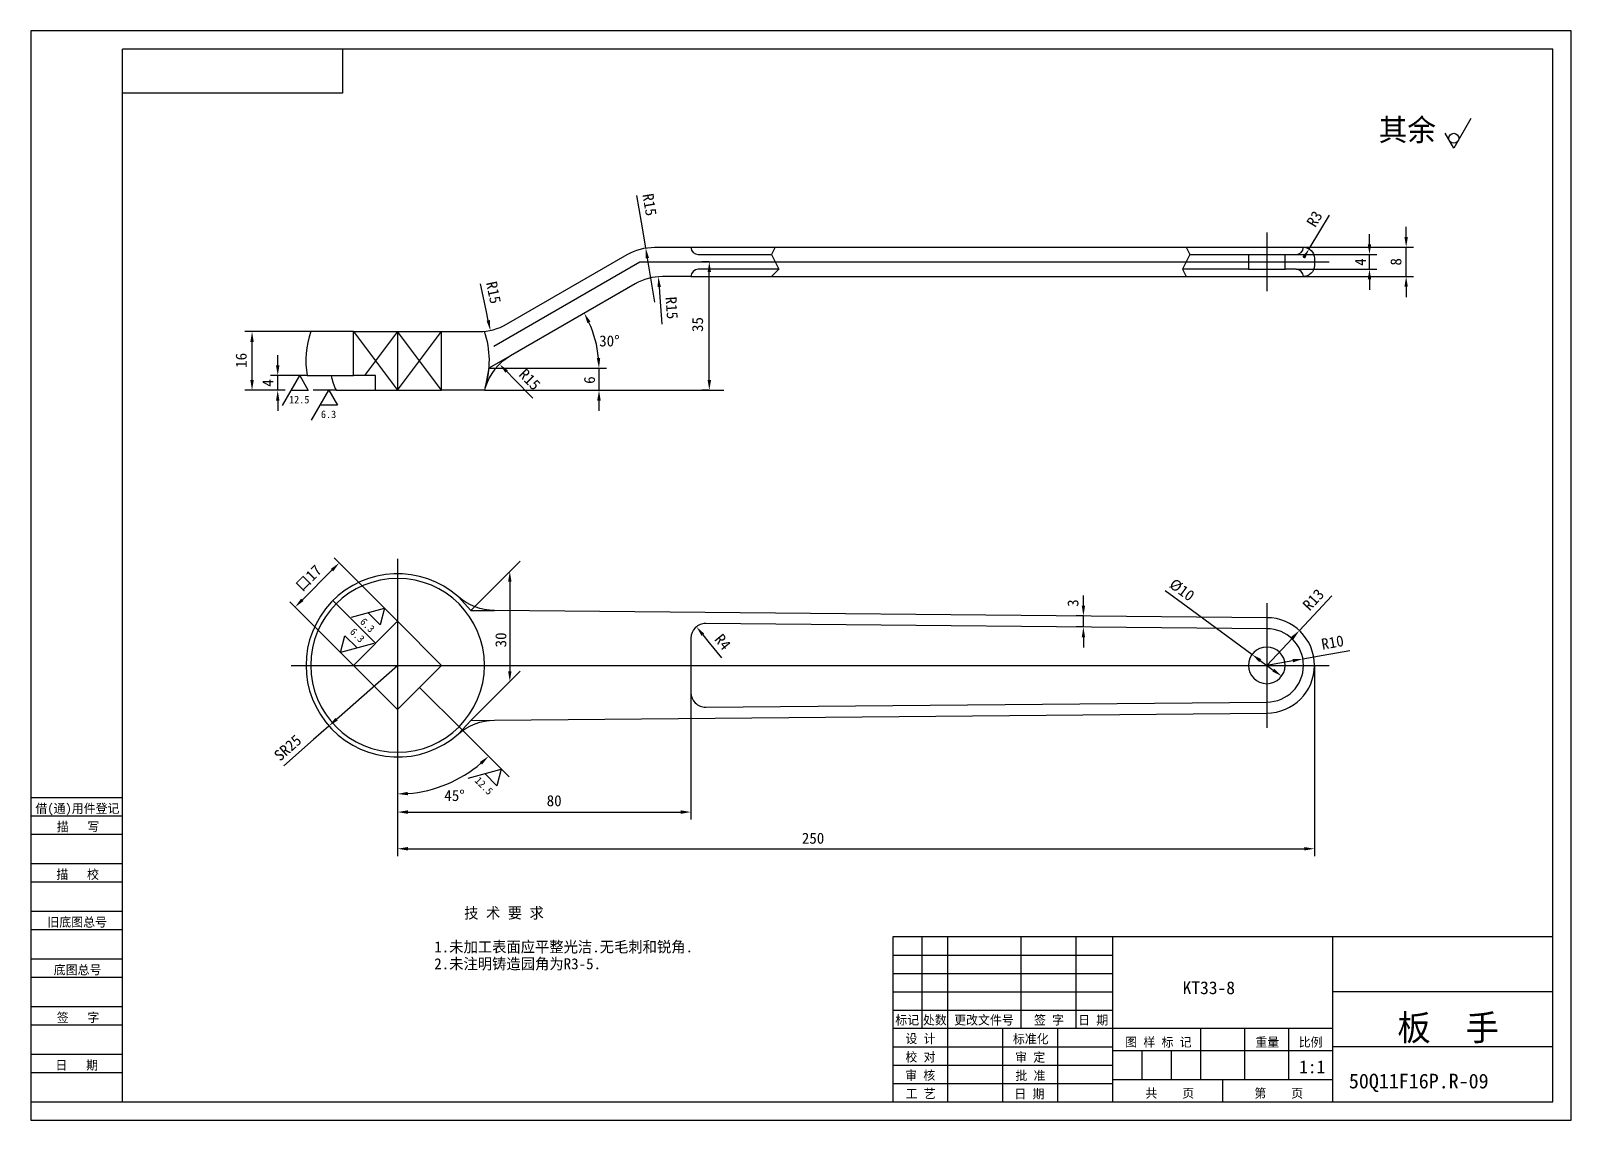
# Model space of a CAD drawing. Header units: metres. Extents: x 0 to 420, y 0 to 297.
import ezdxf

# ---------------------------------------------------------------- set-up
doc = ezdxf.new("R2010")
doc.units = ezdxf.units.M
for name, color, linetype in [('B', 3, 'Continuous'), ('C', 6, 'Continuous'), ('D', 1, 'Continuous'), ('FL', 5, 'Continuous'), ('HA', 5, 'Continuous'), ('T', 7, 'Continuous'), ('TL', 4, 'Continuous')]:
    doc.layers.add(name, color=color, linetype=linetype)

# ---------------------------------------------------------------- blocks, each defined once
blk = doc.blocks.new('TUKUN3')
at = {"layer": 'FL'}
for p, q in [((420, 297), (0, 297)), ((0, 297), (0, 0)), ((420, 0), (420, 297)), ((0, 78), (25, 78)), ((0, 70), (25, 70)), ((0, 65), (25, 65)), ((0, 57), (25, 57)), ((0, 52), (25, 52)), ((243, 25), (243, 50)), ((250, 5), (250, 50)), ((270, 25), (270, 50)), ((285, 25), (285, 50)), ((0, 44), (25, 44)), ((235, 45), (295, 45)), ((0, 39), (25, 39)), ((235, 40), (295, 40)), ((235, 35), (295, 35)), ((0, 31), (25, 31)), ((235, 30), (295, 30)), ((0, 26), (25, 26)), ((280, 5), (280, 25)), ((0, 18), (25, 18)), ((235, 20), (295, 20)), ((0, 13), (25, 13)), ((235, 15), (295, 15)), ((235, 10), (295, 10)), ((0, 0), (420, 0))]:
    blk.add_line(p, q, dxfattribs=at)
at = {"layer": 'TL'}
for p, q in [((415, 292), (25, 292)), ((25, 5), (25, 292)), ((85, 292), (85, 280)), ((415, 5), (415, 292)), ((85, 280), (25, 280)), ((0, 88), (25, 88)), ((0, 83), (25, 83)), ((415, 50), (235, 50)), ((235, 50), (235, 5)), ((295, 5), (295, 50)), ((355, 5), (355, 50)), ((415, 35), (355, 35)), ((355, 25), (235, 25)), ((265, 5), (265, 25)), ((319, 11), (319, 25)), ((331, 11), (331, 25)), ((343, 11), (343, 25)), ((295, 19), (355, 19)), ((303, 11), (303, 19)), ((311, 11), (311, 19)), ((415, 20), (355, 20)), ((355, 11), (295, 11)), ((325, 5), (325, 11)), ((0, 5), (415, 5))]:
    blk.add_line(p, q, dxfattribs=at)
at = {"layer": 'T'}
for s, p in [('借(通)用件登记', (1.26, 83.76)), ('描   写', (7.09, 78.76)), ('描   校', (6.98, 65.76)), ('旧底图总号', (4.52, 52.76)), ('底图总号', (6.25, 39.76)), ('签   字', (7.1, 26.76)), ('标记', (235.71, 26.07)), ('处数', (243.22, 26.07)), ('更改文件号', (251.75, 26.07)), ('签 字', (273.53, 26.07)), ('日 期', (285.57, 26.07)), ('设 计', (238.5, 20.99)), ('标准化', (267.77, 20.93)), ('图 样 标 记', (298.4, 20.04)), ('重量', (333.88, 20.04)), ('比例', (345.7, 20.04)), ('校 对', (238.48, 15.99)), ('审 定', (268.39, 15.93)), ('日   期', (6.72, 13.76)), ('审 核', (238.41, 10.99)), ('批 准', (268.46, 10.93)), ('工 艺', (238.52, 5.99)), ('日 期', (268.18, 5.93)), ('共    页', (303.91, 6.13)), ('第    页', (333.62, 6.13))]:
    blk.add_text(s, height=2.5, dxfattribs=at).set_placement(p)

msp = doc.modelspace()

# ---------------------------------------------------------------- linework, layer by layer
at = {"layer": 'B'}
msp.add_lwpolyline([(123.92, 199.75, 0.16), (123.69, 215, 0.16)], format="xyb", dxfattribs=at)
for points in [[(93.99, 130.01), (82.32, 141.68)], [(106.01, 117.99), (117.68, 106.32)]]:
    msp.add_lwpolyline(points, dxfattribs=at)
at = {"layer": 'C'}
for p, q in [((337, 242), (337, 226)), ((126.24, 211), (166.08, 234)), ((166.08, 234), (354, 234)), ((100, 153), (100, 95)), ((337, 141), (337, 107)), ((71, 124), (354, 124))]:
    msp.add_line(p, q, dxfattribs=at)
at = {"layer": 'D'}
for p, q in [((392.68, 273.11), (388, 265)), ((388, 265), (385.66, 269.06)), ((166.48, 244.85), (165.28, 252.12)), ((167.65, 237.8), (166.48, 244.85)), ((351.45, 242.36), (354.09, 246.71)), ((348.55, 237.57), (351.45, 242.36)), ((365, 238.8), (365, 241.6)), ((375, 240.8), (375, 243.6)), ((345, 236), (367, 236)), ((347, 238), (377, 238)), ((365, 232), (365, 236)), ((375, 230), (375, 238)), ((168.1, 235.04), (170.1, 223)), ((185, 234), (183, 234)), ((185, 201.8), (185, 231.2)), ((345, 232), (367, 232)), ((347.1, 235.17), (347, 235)), ((124.14, 220.8), (122.64, 228.02)), ((171.33, 227.17), (171.54, 224.37)), ((347, 230), (377, 230)), ((365, 229.2), (365, 226.4)), ((375, 227.2), (375, 224.4)), ((171.54, 224.37), (172.09, 217.02)), ((124.72, 218.06), (124.14, 220.8)), ((76.31, 215), (58.32, 215)), ((60.32, 201.8), (60.32, 212.2)), ((67.32, 205.8), (67.32, 208.6)), ((75.32, 203), (65.32, 203)), ((67.32, 199), (67.32, 203)), ((68.64, 194.89), (73.32, 203)), ((73.32, 203), (75.66, 198.94)), ((124.92, 205), (154.92, 205)), ((124.92, 205), (156.92, 205)), ((129.75, 204.11), (131.7, 202.11)), ((131.7, 202.11), (136.86, 196.84)), ((154.92, 205), (156.99, 205)), ((154.92, 205), (154.92, 199)), ((69.35, 199), (58.32, 199)), ((75.66, 198.94), (70.98, 198.94)), ((76.57, 190.89), (81.25, 199)), ((83.25, 199), (76.98, 199)), ((81.25, 199), (83.59, 194.94)), ((123.69, 199), (189, 199)), ((123.69, 199), (156.92, 199)), ((185, 199), (183, 199)), ((67.32, 196.2), (67.32, 193.4)), ((83.59, 194.94), (78.91, 194.94)), ((154.92, 196.2), (154.92, 193.4)), ((100, 136.02), (82.67, 153.35)), ((120, 139), (133.44, 152.44)), ((74.05, 141.89), (82.11, 149.95)), ((130.61, 146.81), (130.61, 122.41)), ((287, 140.26), (287, 143.06)), ((314.98, 140.11), (309.25, 144.29)), ((349.71, 137.58), (354.75, 142.96)), ((87.98, 124), (70.65, 141.33)), ((87.42, 137.13), (96.46, 139.56)), ((96.46, 139.56), (95.25, 135.03)), ((332.96, 126.95), (314.98, 140.11)), ((95.25, 135.03), (91.94, 138.34)), ((287, 137.46), (285, 137.46)), ((287, 134.46), (285, 134.46)), ((287, 134.46), (287, 137.46)), ((345.88, 133.49), (349.71, 137.58)), ((84.44, 127.54), (85.66, 132.06)), ((85.66, 132.06), (88.97, 128.75)), ((183.25, 132.34), (185, 130.16)), ((287, 131.66), (287, 128.86)), ((343.97, 131.45), (337, 124)), ((93.49, 129.96), (84.44, 127.54)), ((185, 130.16), (188.28, 126.09)), ((346.84, 125.77), (352.35, 126.76)), ((352.35, 126.76), (359.61, 128.07)), ((83.36, 109.31), (100, 124)), ((120, 109), (133.44, 122.44)), ((335.22, 125.3), (338.78, 122.7)), ((344.09, 125.27), (337, 124)), ((350, 124), (350, 72)), ((180, 116.59), (180, 82)), ((81.26, 107.46), (77.06, 103.75)), ((117.68, 106.32), (130.41, 93.59)), ((77.06, 103.75), (68.96, 96.6)), ((100, 99), (100, 82)), ((100, 99), (100, 72)), ((119.24, 93.29), (128.28, 95.72)), ((127.07, 91.19), (123.76, 94.5)), ((128.28, 95.72), (127.07, 91.19)), ((102.8, 84), (177.2, 84)), ((102.8, 74), (347.2, 74))]:
    msp.add_line(p, q, dxfattribs=at)
msp.add_circle((388, 267.7), 1.35, dxfattribs=at)
for centre, radius, start, end in [((124.92, 205), 30, 5.35, 24.65), ((100, 124), 35.06, 274.58, 310.42)]:
    msp.add_arc(centre, radius, start, end, dxfattribs=at)
for points in [[(374.53, 240.8), (375.47, 240.8), (375, 238)], [(167.64, 234.96), (168.56, 235.11), (167.65, 237.8)], [(347.5, 234.93), (346.7, 235.41), (348.55, 237.57)], [(364.53, 238.8), (365.47, 238.8), (365, 236)], [(184.53, 231.2), (185.47, 231.2), (185, 234)], [(364.53, 229.2), (365.47, 229.2), (365, 232)], [(170.87, 227.13), (171.8, 227.2), (171.12, 229.96)], [(374.53, 227.2), (375.47, 227.2), (375, 230)], [(151.77, 217.3), (152.6, 217.73), (150.9, 220)], [(59.86, 212.2), (60.79, 212.2), (60.32, 215)], [(124.26, 217.96), (125.17, 218.15), (125.29, 215.32)], [(66.86, 205.8), (67.79, 205.8), (67.32, 203)], [(129.41, 203.78), (130.08, 204.44), (127.79, 206.11)], [(155.26, 207.82), (154.32, 207.78), (154.92, 205)], [(59.86, 201.8), (60.79, 201.8), (60.32, 199)], [(184.53, 201.8), (185.47, 201.8), (185, 199)], [(66.86, 196.2), (67.79, 196.2), (67.32, 199)], [(154.45, 196.2), (155.39, 196.2), (154.92, 199)], [(81.78, 150.28), (82.44, 149.62), (84.09, 151.93)], [(130.14, 146.81), (131.07, 146.81), (130.61, 149.61)], [(73.72, 142.22), (74.38, 141.56), (72.07, 139.91)], [(286.54, 140.26), (287.47, 140.26), (287, 137.46)], [(182.88, 132.05), (183.61, 132.64), (181.49, 134.53)], [(286.54, 131.66), (287.47, 131.66), (287, 134.46)], [(344.31, 131.13), (343.63, 131.76), (345.88, 133.49)], [(334.95, 124.92), (335.5, 125.68), (332.96, 126.95)], [(130.14, 122.41), (131.07, 122.41), (130.61, 119.61)], [(338.5, 122.32), (339.05, 123.08), (341.04, 121.05)], [(344.17, 124.82), (344, 125.73), (346.84, 125.77)], [(83.67, 108.96), (83.05, 109.66), (81.26, 107.46)], [(122.42, 97.65), (123.05, 96.97), (124.79, 99.21)], [(102.82, 88.59), (102.78, 89.52), (100, 88.94)], [(102.8, 84.47), (102.8, 83.53), (100, 84)], [(177.2, 84.47), (177.2, 83.53), (180, 84)], [(102.8, 74.47), (102.8, 73.53), (100, 74)], [(347.2, 74.47), (347.2, 73.53), (350, 74)]]:
    msp.add_solid(points, dxfattribs=at)
at = {"layer": 'HA'}
for p, q in [((87.98, 215), (100, 199)), ((100, 215), (90.98, 203)), ((112.02, 199), (100, 215)), ((100, 199), (112.02, 215)), ((130.78, 208.38), (124.92, 205)), ((124.92, 205), (123.92, 199.75)), ((116.58, 142.71), (120, 139)), ((120, 139), (126.39, 138.94)), ((116.58, 105.29), (120, 109)), ((120, 109), (126.39, 109.06))]:
    msp.add_line(p, q, dxfattribs=at)
for points in [[(203, 238), (202, 236)], [(202, 236), (203, 234), (204, 232)], [(316, 236), (315, 234), (314, 232)], [(315, 238), (316, 236)], [(204, 232), (202, 230)], [(314, 232), (315, 230)]]:
    msp.add_lwpolyline(points, dxfattribs=at)
at = {"layer": 'TL'}
for points in [[(204, 232), (182, 232, 0.41), (180, 230), (172.24, 230, 0.13), (164.74, 227.99), (130.78, 208.38, 0.19), (123.92, 199.75, -0.01), (123.69, 199), (112.02, 199), (112.02, 215), (122.22, 215, 0.13), (129.72, 217.01), (162.6, 235.99, -0.13), (170.1, 238), (180, 238, 0.41), (182, 236), (202, 236)], [(342, 236), (345, 236, 0.41), (347, 238), (347, 238, -0.41), (350, 235), (350, 233, -0.41), (347, 230), (347, 230, 0.41), (345, 232), (342, 232), (342, 236)], [(76.31, 215, 0.12), (75.32, 203), (87.98, 203), (87.98, 215), (76.31, 215)], [(81.88, 203, 0.06), (83.25, 199), (93.99, 199), (93.99, 203), (87.98, 203)], [(337, 137), (126.39, 138.94, -0.18), (116.58, 142.71, 2.22), (116.58, 105.29, -0.18), (126.39, 109.06), (337, 111, 1), (337, 137, 1)], [(337, 134), (184.04, 135.41, 0.42), (180, 131.41), (180, 116.59, 0.42), (184.04, 112.59), (337, 114, 1), (337, 134, 1)]]:
    msp.add_lwpolyline(points, format="xyb", dxfattribs=at)
for points in [[(180, 238), (347, 238)], [(316, 236), (332, 236), (332, 232), (314, 232)], [(332, 236), (342, 236)], [(332, 232), (342, 232)], [(180, 230), (347, 230)], [(87.98, 215), (112.02, 215)], [(100, 215), (100, 199)], [(93.99, 199), (112.02, 199)]]:
    msp.add_lwpolyline(points, dxfattribs=at)
for points in [[(100, 147.69, 1), (100, 100.31, 1)], [(337, 129, 1), (337, 119, 1)]]:
    msp.add_lwpolyline(points, format="xyb", close=True, dxfattribs=at)
msp.add_lwpolyline([(87.98, 124), (100, 111.98), (112.02, 124), (100, 136.02)], close=True, dxfattribs=at)

# ---------------------------------------------------------------- block references
at = {"layer": 'T'}
msp.add_blockref('TUKUN3', (0, 0), dxfattribs=at)

# ---------------------------------------------------------------- texts
at = {"layer": 'D'}
for s, height, p in [('其余', 6, (367.53, 267)), ('30%%D', 3, (154.97, 210.95)), ('12.5', 2.04, (70.41, 195.43)), ('6.3', 2.04, (79.11, 191.43)), ('45%%D', 3, (112.75, 87.02)), ('80', 3, (140.66, 85.6)), ('250', 3, (210.23, 75.38)), ('    技 术 要 求', 3, (110, 55)), ('1.未加工表面应平整光洁.无毛刺和锐角.', 3, (110, 45.76)), ('2.未注明铸造园角为R3-5.', 3, (110, 41.14)), ('KT33-8', 3.5, (314.05, 34.36)), ('板  手', 7, (372.59, 21.72)), ('1:1', 3.5, (345.81, 12.79))]:
    msp.add_text(s, height=height, dxfattribs=at).set_placement(p)
for s, height, rotation, p in [('R15', 3, 279.4, (166.76, 252.37)), ('R3', 3, 58.81, (350.22, 243.21)), ('4', 3, 90, (364.02, 232.93)), ('8', 3, 90, (373.7, 233)), ('R15', 3, 281.8, (124.1, 228.33)), ('R15', 3, 274.27, (173.04, 224.4)), ('35', 3, 90, (183.29, 214.88)), ('16', 3, 90, (58.85, 205.11)), ('4', 3, 90, (66.17, 199.96)), ('R15', 3, 314.38, (132.84, 203.1)), ('6', 3, 90, (153.82, 200.75)), ('口17', 3, 45, (73.97, 143.94)), ('%%C10', 3, 323.82, (310.14, 145.5)), ('R13', 3, 46.89, (348.68, 138.67)), ('3', 3, 90, (285.65, 139.96)), ('6.3', 2.04, 315, (89.6, 135.71)), ('6.3', 2.04, 315, (86.84, 132.96)), ('30', 3, 90, (129.65, 128.9)), ('R4', 3, 308.83, (186.23, 131.03)), ('R10', 3, 10.2, (352.18, 128.25)), ('SR25', 3, 41.44, (67.97, 97.72)), ('12.5', 2.04, 315, (120.87, 92.42))]:
    msp.add_text(s, height=height, rotation=rotation, dxfattribs=at).set_placement(p)
at = {"layer": 'T'}
msp.add_text('50Q11F16P.R-09', height=4, dxfattribs=at).set_placement((359.39, 8.67))

doc.saveas('drawing.dxf')
